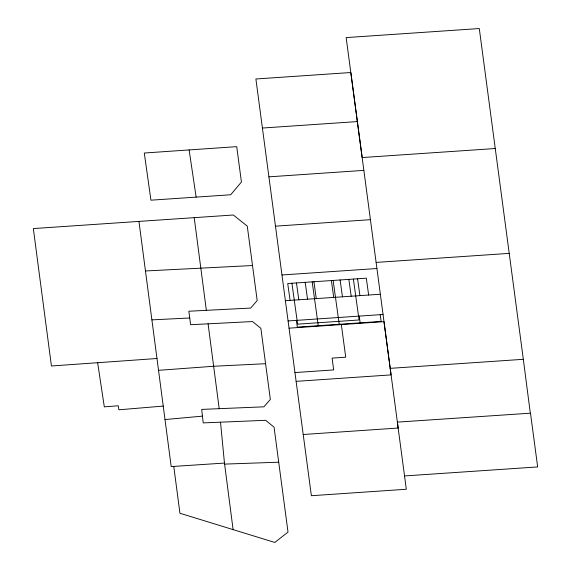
<?xml version="1.0" encoding="UTF-8"?>
<svg xmlns="http://www.w3.org/2000/svg" width="571" height="571" viewBox="0 0 571 571"><rect width="100%" height="100%" fill="white"/><g stroke="black" fill="none" stroke-linecap="round" stroke-linejoin="round"><path stroke-width="0.86" d="M165.005 419.557L202.434 416.138L203.233 422.897L265.658 420.306L274.059 427.179L288.012 532.072L274.801 542.45L179.936 513.25L173.77 466.414M163.242 406.081L118.868 409.807L118.261 405.76L104.315 406.859L97.648 362.735M158.545 370.322L213.647 366.261L265.579 363.706M156.989 358.509L51.433 365.99L33.332 228.571L233.339 215.003L247.272 226.116L257.186 300.532L250.705 308.062L188.858 311.231L190.593 324.721L252.518 321.552L260.861 328.339L270.354 399.393L263.895 406.83L201.691 409.4L202.434 416.138M262.41 128.04L357.346 121.58M189.122 149.93L144.285 153.028L150.937 200.185L230.698 194.768L241.433 182.028L236.722 146.661L189.122 149.93L196.131 197.123M303.23 434.502L398.165 428.036L350.83 72.524L255.894 78.984L268.905 176.839L363.841 170.379M275.486 226.173L370.408 219.678M376.096 262.417L509.225 253.374M281.981 274.972L376.917 268.513M285.414 300.703L380.343 294.243M288.112 320.945L383.034 314.485M289.076 328.168L383.99 321.673L391.056 374.89L296.121 381.349L268.905 176.839M294.964 372.57L333.664 369.922L332.108 358.11L345.719 357.196L341.337 324.585M390.186 368.352L523.322 359.309L530.323 413.197L397.359 422.126L406.309 489.254L311.373 495.721L296.121 381.349M495.257 148.524L362.157 157.553L346.154 37.593L479.29 28.55L523.322 359.309M404.518 475.943L537.668 466.935L530.48 413.133M252.518 265.529L145.462 270.968M151.893 319.867L189.736 317.99M278.698 462.203L224.56 464.109L220.52 422.197M380.193 314.678L381.128 321.416L297.32 327.126L296.378 320.381M368.652 295.043L366.304 278.184L287.727 283.53L290.075 300.389M357.574 278.776L359.916 295.635M359.238 316.106L360.18 322.843M353.378 279.062L359.066 319.974L297.612 324.157L291.924 283.245M348.845 279.369L351.186 296.228M340.116 279.961L342.457 296.82M333.129 280.44L339.224 324.271M331.38 280.561L333.728 297.42M313.922 281.746L316.263 298.604M312.173 281.867L318.268 325.698M305.192 282.338L307.533 299.197M296.463 282.938L298.804 299.796M206.345 310.324L194.211 217.658M208.08 323.814L219.2 408.672M138.946 221.412L171.193 466.578L224.467 463.074L233.104 529.624"/></g></svg>
